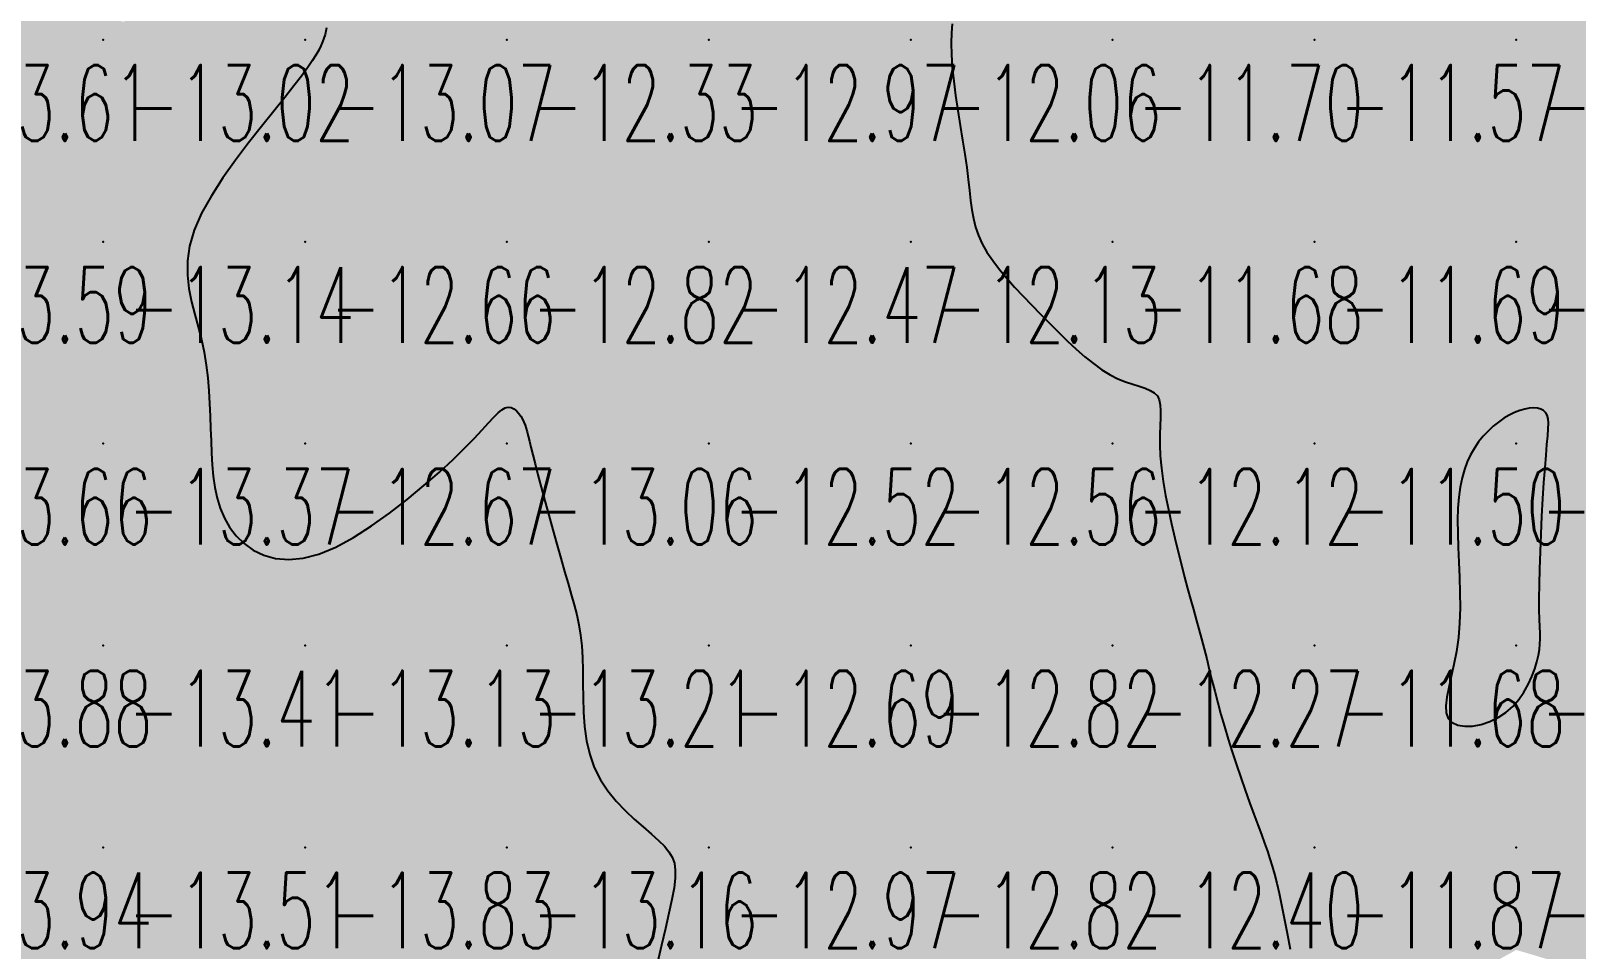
# Model space of a CAD drawing. Header units: millimetres. Extents: x 88261 to 90953, y 390274 to 392322.
# Drawn here: x 89586.7 to 89663.2, y 392062.2 to 392107.7 of the extents above; entities that cross this region are included whole.
import ezdxf
from ezdxf.enums import TextEntityAlignment as Align

# ---------------------------------------------------------------- set-up
doc = ezdxf.new("R2010")
doc.units = ezdxf.units.MM
doc.header["$LTSCALE"] = 25
for name, color, linetype in [('CN_03_00', 7, 'Continuous'), ('COTEAlt', 7, 'Continuous'), ('TN_COLORIAGE', 7, 'Continuous')]:
    doc.layers.add(name, color=color, linetype=linetype)
doc.styles.add('Simplex 1.0', font='Simplex.shx', dxfattribs={"width": 0.99, "height": 2.5})
doc.styles.get("Standard").update_dxf_attribs({"font": 'times.ttf'})

# ---------------------------------------------------------------- blocks, each defined once
blk = doc.blocks.new('COTE')
at = {"color": 0}
blk.add_point((0, 0), dxfattribs=at)
at = {"layer": 'COTEAlt'}
blk.add_attdef('ALT', text='', height=3.75, dxfattribs=at).set_placement((1.25, -1.25), align=Align.TOP_LEFT)

msp = doc.modelspace()

# ---------------------------------------------------------------- linework, layer by layer
at = {"layer": 'CN_03_00', "flags": 128}
for points, elevation in [([(89632.311, 392108.044), (89632.277, 392107.593), (89632.257, 392107.086), (89632.264, 392106.518), (89632.306, 392105.886), (89632.379, 392105.202), (89632.474, 392104.484), (89632.585, 392103.745), (89632.704, 392103.004), (89632.822, 392102.277), (89632.932, 392101.578), (89633.027, 392100.925), (89633.101, 392100.329), (89633.162, 392099.786), (89633.219, 392099.288), (89633.282, 392098.824), (89633.361, 392098.387), (89633.465, 392097.967), (89633.606, 392097.557), (89633.791, 392097.146), (89634.029, 392096.729), (89634.316, 392096.304), (89634.645, 392095.872), (89635.009, 392095.434), (89635.401, 392094.992), (89635.816, 392094.547), (89636.245, 392094.099), (89636.684, 392093.65), (89637.125, 392093.201), (89637.566, 392092.76), (89638.006, 392092.332), (89638.443, 392091.926), (89638.875, 392091.547), (89639.3, 392091.205), (89639.718, 392090.904), (89640.125, 392090.654), (89640.52, 392090.457), (89640.897, 392090.304), (89641.252, 392090.183), (89641.577, 392090.08), (89641.867, 392089.983), (89642.117, 392089.88), (89642.32, 392089.757), (89642.47, 392089.602), (89642.566, 392089.404), (89642.615, 392089.159), (89642.63, 392088.866), (89642.623, 392088.524), (89642.606, 392088.131), (89642.59, 392087.685), (89642.588, 392087.184), (89642.612, 392086.628), (89642.67, 392086.017), (89642.761, 392085.362), (89642.878, 392084.676), (89643.015, 392083.971), (89643.168, 392083.262), (89643.33, 392082.56), (89643.496, 392081.88), (89643.661, 392081.233), (89643.819, 392080.631), (89643.97, 392080.067), (89644.116, 392079.536), (89644.256, 392079.028), (89644.393, 392078.536), (89644.526, 392078.052), (89644.657, 392077.569), (89644.786, 392077.079), (89644.914, 392076.575), (89645.044, 392076.056), (89645.177, 392075.521), (89645.316, 392074.97), (89645.463, 392074.403), (89645.62, 392073.82), (89645.79, 392073.22), (89645.974, 392072.604), (89646.174, 392071.972), (89646.385, 392071.332), (89646.603, 392070.695), (89646.824, 392070.069), (89647.041, 392069.464), (89647.25, 392068.889), (89647.447, 392068.355), (89647.626, 392067.87), (89647.783, 392067.44), (89647.923, 392067.048), (89648.048, 392066.676), (89648.164, 392066.303), (89648.275, 392065.908), (89648.385, 392065.473), (89648.5, 392064.976), (89648.622, 392064.399), (89648.755, 392063.728), (89648.897, 392062.984), (89649.043, 392062.195)], -12), ([(89601.306, 392107.843), (89601.279, 392107.675), (89601.237, 392107.505), (89601.181, 392107.328), (89601.111, 392107.145), (89601.027, 392106.951), (89600.921, 392106.736), (89600.782, 392106.49), (89600.601, 392106.201), (89600.366, 392105.857), (89600.068, 392105.447), (89599.695, 392104.959), (89599.238, 392104.382), (89598.693, 392103.71), (89598.084, 392102.957), (89597.44, 392102.142), (89596.791, 392101.285), (89596.168, 392100.404), (89595.601, 392099.519), (89595.119, 392098.649), (89594.753, 392097.814), (89594.525, 392097.029), (89594.419, 392096.289), (89594.415, 392095.588), (89594.488, 392094.918), (89594.618, 392094.272), (89594.78, 392093.641), (89594.953, 392093.018), (89595.114, 392092.395), (89595.244, 392091.767), (89595.345, 392091.134), (89595.421, 392090.499), (89595.476, 392089.863), (89595.515, 392089.23), (89595.543, 392088.603), (89595.565, 392087.982), (89595.585, 392087.372), (89595.608, 392086.774), (89595.642, 392086.19), (89595.694, 392085.623), (89595.773, 392085.074), (89595.886, 392084.545), (89596.041, 392084.038), (89596.245, 392083.555), (89596.507, 392083.098), (89596.834, 392082.671), (89597.225, 392082.287), (89597.681, 392081.963), (89598.201, 392081.713), (89598.786, 392081.553), (89599.435, 392081.498), (89600.148, 392081.565), (89600.924, 392081.769), (89601.761, 392082.118), (89602.638, 392082.591), (89603.537, 392083.16), (89604.433, 392083.797), (89605.307, 392084.473), (89606.137, 392085.161), (89606.9, 392085.832), (89607.576, 392086.458), (89608.149, 392087.015), (89608.625, 392087.501), (89609.017, 392087.917), (89609.338, 392088.264), (89609.601, 392088.546), (89609.817, 392088.762), (89610, 392088.915), (89610.162, 392089.007), (89610.314, 392089.041), (89610.457, 392089.023), (89610.591, 392088.962), (89610.714, 392088.866), (89610.826, 392088.743), (89610.927, 392088.603), (89611.015, 392088.452), (89611.089, 392088.3), (89611.151, 392088.151), (89611.204, 392087.996), (89611.254, 392087.822), (89611.306, 392087.618), (89611.365, 392087.37), (89611.437, 392087.066), (89611.526, 392086.693), (89611.639, 392086.239), (89611.778, 392085.696), (89611.941, 392085.08), (89612.121, 392084.408), (89612.314, 392083.701), (89612.514, 392082.978), (89612.715, 392082.26), (89612.913, 392081.564), (89613.101, 392080.911), (89613.276, 392080.315), (89613.435, 392079.766), (89613.577, 392079.25), (89613.701, 392078.752), (89613.805, 392078.257), (89613.888, 392077.751), (89613.95, 392077.219), (89613.988, 392076.645), (89614.004, 392076.021), (89614.01, 392075.354), (89614.018, 392074.657), (89614.042, 392073.944), (89614.097, 392073.228), (89614.195, 392072.522), (89614.35, 392071.838), (89614.575, 392071.191), (89614.88, 392070.59), (89615.249, 392070.036), (89615.665, 392069.528), (89616.107, 392069.062), (89616.557, 392068.636), (89616.995, 392068.25), (89617.402, 392067.899), (89617.759, 392067.583), (89618.05, 392067.297), (89618.275, 392067.025), (89618.438, 392066.748), (89618.541, 392066.449), (89618.587, 392066.109), (89618.58, 392065.711), (89618.524, 392065.235), (89618.42, 392064.664), (89618.274, 392063.986), (89618.097, 392063.221), (89617.902, 392062.394), (89617.7, 392061.532)], -13)]:
    msp.add_lwpolyline(points, dxfattribs=dict(at, elevation=elevation))
at = {"layer": 'CN_03_00', "elevation": -12, "flags": 128}
msp.add_lwpolyline([(89660.082, 392074.222), (89660.379, 392074.563), (89660.633, 392074.931), (89660.847, 392075.315), (89661.024, 392075.702), (89661.164, 392076.08), (89661.272, 392076.438), (89661.349, 392076.763), (89661.399, 392077.048), (89661.426, 392077.31), (89661.435, 392077.57), (89661.431, 392077.849), (89661.419, 392078.168), (89661.405, 392078.548), (89661.394, 392079.01), (89661.39, 392079.576), (89661.398, 392080.259), (89661.418, 392081.036), (89661.446, 392081.88), (89661.483, 392082.759), (89661.526, 392083.645), (89661.573, 392084.508), (89661.624, 392085.319), (89661.676, 392086.047), (89661.727, 392086.67), (89661.774, 392087.191), (89661.811, 392087.622), (89661.836, 392087.972), (89661.843, 392088.252), (89661.827, 392088.472), (89661.786, 392088.643), (89661.713, 392088.774), (89661.607, 392088.876), (89661.469, 392088.949), (89661.303, 392088.993), (89661.112, 392089.009), (89660.899, 392088.995), (89660.67, 392088.953), (89660.425, 392088.882), (89660.17, 392088.782), (89659.908, 392088.652), (89659.642, 392088.495), (89659.376, 392088.31), (89659.113, 392088.1), (89658.859, 392087.864), (89658.615, 392087.604), (89658.387, 392087.322), (89658.177, 392087.018), (89657.99, 392086.692), (89657.825, 392086.34), (89657.684, 392085.959), (89657.566, 392085.544), (89657.473, 392085.09), (89657.404, 392084.593), (89657.361, 392084.048), (89657.344, 392083.45), (89657.351, 392082.799), (89657.375, 392082.102), (89657.408, 392081.372), (89657.44, 392080.621), (89657.463, 392079.859), (89657.467, 392079.1), (89657.444, 392078.354), (89657.386, 392077.632), (89657.287, 392076.947), (89657.161, 392076.304), (89657.028, 392075.708), (89656.904, 392075.165), (89656.809, 392074.68), (89656.761, 392074.257), (89656.779, 392073.904), (89656.88, 392073.623), (89657.077, 392073.421), (89657.357, 392073.293), (89657.702, 392073.238), (89658.092, 392073.251), (89658.51, 392073.329), (89658.936, 392073.469), (89659.352, 392073.667), (89659.739, 392073.919), (89660.082, 392074.222)], close=True, dxfattribs=at)
at = {"layer": 'TN_COLORIAGE', "color": 221}
for points in [[(89580.249, 392117.239, -13.18), (89580.249, 392107.239, -13.18), (89590.249, 392117.239, -13.18)], [(89580.249, 392107.239, -13.18), (89590.249, 392107.239, -13.18), (89590.249, 392117.239, -13.18)], [(89590.249, 392117.239, -13), (89595.054, 392117.239, -13), (89590.249, 392107.239, -13), (89591.142, 392108.133, -13)], [(89600.249, 392107.239, -13), (89600.249, 392109.976, -13), (89590.249, 392107.239, -13), (89591.142, 392108.133, -13)], [(89601.466, 392108.457, -13.073), (89600.249, 392109.976, -13.073), (89600.249, 392107.239, -13.073)], [(89601.237, 392107.239, -13.073), (89601.466, 392108.457, -13.073), (89600.249, 392107.239, -13.073)], [(89580.249, 392107.239, -13.019), (89580.249, 392097.239, -13.019), (89590.249, 392107.239, -13.019)], [(89580.249, 392097.239, -13.019), (89590.249, 392097.239, -13.019), (89590.249, 392107.239, -13.019)], [(89590.249, 392107.239, -13.073), (89590.249, 392097.239, -13.073), (89600.249, 392107.239, -13.073)], [(89590.249, 392097.239, -13), (89593.197, 392097.239, -13), (89600.249, 392107.239, -13), (89600.249, 392105.454, -13)], [(89601.237, 392107.239, -13.073), (89600.249, 392105.454, -13.073), (89600.249, 392107.239, -13.073)], [(89580.249, 392087.239, -13.141), (89590.249, 392087.239, -13.141), (89590.249, 392097.239, -13.141)], [(89580.249, 392097.239, -13.141), (89580.249, 392087.239, -13.141), (89590.249, 392097.239, -13.141)], [(89590.249, 392087.239, -13), (89595.483, 392092.473, -13), (89590.249, 392097.239, -13), (89593.197, 392097.239, -13)], [(89595.483, 392092.473, -13.37), (89595.554, 392087.239, -13.37), (89590.249, 392087.239, -13.37)], [(89608.74, 392087.239, -13.058), (89610.249, 392089.644, -13.058), (89610.249, 392087.239, -13.058)], [(89611.238, 392088.229, -13.058), (89610.249, 392089.644, -13.058), (89610.249, 392087.239, -13.058)], [(89611.238, 392088.229, -13.058), (89611.335, 392087.239, -13.058), (89610.249, 392087.239, -13.058)], [(89580.249, 392077.239, -13.37), (89590.249, 392077.239, -13.37), (89590.249, 392087.239, -13.37)], [(89580.249, 392087.239, -13.37), (89580.249, 392077.239, -13.37), (89590.249, 392087.239, -13.37)], [(89590.249, 392077.239, -13), (89595.811, 392082.801, -13), (89590.249, 392087.239, -13), (89595.554, 392087.239, -13)], [(89600.249, 392077.239, -13.058), (89610.249, 392077.239, -13.058), (89610.249, 392087.239, -13.058)], [(89600.249, 392077.239, -13), (89600.249, 392080.143, -13), (89610.249, 392087.239, -13), (89608.74, 392087.239, -13)], [(89610.249, 392077.239, -13), (89613.256, 392080.247, -13), (89610.249, 392087.239, -13), (89611.335, 392087.239, -13)], [(89590.249, 392077.239, -13), (89595.811, 392082.801, -13), (89600.249, 392077.239, -13), (89600.249, 392080.143, -13)], [(89613.256, 392080.247, -13.205), (89614.249, 392077.239, -13.205), (89610.249, 392077.239, -13.205)], [(89580.249, 392077.239, -13.41), (89580.249, 392067.239, -13.41), (89590.249, 392077.239, -13.41)], [(89580.249, 392067.239, -13.41), (89590.249, 392067.239, -13.41), (89590.249, 392077.239, -13.41)], [(89590.249, 392067.239, -13.134), (89600.249, 392067.239, -13.134), (89600.249, 392077.239, -13.134)], [(89590.249, 392077.239, -13.134), (89590.249, 392067.239, -13.134), (89600.249, 392077.239, -13.134)], [(89600.249, 392067.239, -13.205), (89610.249, 392067.239, -13.205), (89610.249, 392077.239, -13.205)], [(89600.249, 392077.239, -13.205), (89600.249, 392067.239, -13.205), (89610.249, 392077.239, -13.205)], [(89610.249, 392077.239, -13), (89614.249, 392077.239, -13), (89610.249, 392067.239, -13), (89613.676, 392070.667, -13)], [(89613.676, 392070.667, -13.161), (89618.498, 392067.239, -13.161), (89610.249, 392067.239, -13.161)], [(89580.249, 392057.239, -13.513), (89590.249, 392057.239, -13.513), (89590.249, 392067.239, -13.513)], [(89580.249, 392067.239, -13.513), (89580.249, 392057.239, -13.513), (89590.249, 392067.239, -13.513)], [(89590.249, 392057.239, -13.83), (89600.249, 392057.239, -13.83), (89600.249, 392067.239, -13.83)], [(89590.249, 392067.239, -13.83), (89590.249, 392057.239, -13.83), (89600.249, 392067.239, -13.83)], [(89600.249, 392067.239, -13.161), (89600.249, 392057.239, -13.161), (89610.249, 392067.239, -13.161)], [(89600.249, 392057.239, -13.161), (89610.249, 392057.239, -13.161), (89610.249, 392067.239, -13.161)], [(89610.249, 392057.239, -13), (89618.885, 392065.876, -13), (89610.249, 392067.239, -13), (89618.498, 392067.239, -13)], [(89616.481, 392057.239, -13.216), (89618.885, 392065.876, -13.216), (89610.249, 392057.239, -13.216)]]:
    msp.add_solid(points, dxfattribs=at)
at = {"layer": 'TN_COLORIAGE', "color": 211}
for points in [[(89601.466, 392108.457, -12.332), (89601.237, 392107.239, -12.332), (89610.249, 392117.239, -12.332), (89610.249, 392107.239, -12.332)], [(89610.249, 392117.239, -12.566), (89610.249, 392107.239, -12.566), (89620.249, 392117.239, -12.566)], [(89610.249, 392107.239, -12.566), (89620.249, 392107.239, -12.566), (89620.249, 392117.239, -12.566)], [(89620.249, 392107.239, -12), (89629.429, 392116.42, -12), (89620.249, 392117.239, -12), (89628.919, 392117.239, -12)], [(89620.249, 392107.239, -12), (89629.429, 392116.42, -12), (89630.249, 392107.239, -12), (89630.249, 392111.25, -12)], [(89632.894, 392109.884, -12.058), (89630.249, 392111.25, -12.058), (89630.249, 392107.239, -12.058)], [(89631.853, 392107.239, -12.058), (89632.894, 392109.884, -12.058), (89630.249, 392107.239, -12.058)], [(89600.249, 392097.239, -12.332), (89610.249, 392097.239, -12.332), (89610.249, 392107.239, -12.332)], [(89600.249, 392105.454, -12.332), (89601.237, 392107.239, -12.332), (89600.249, 392097.239, -12.332), (89610.249, 392107.239, -12.332)], [(89610.249, 392107.239, -12.973), (89610.249, 392097.239, -12.973), (89620.249, 392107.239, -12.973)], [(89610.249, 392097.239, -12.973), (89620.249, 392097.239, -12.973), (89620.249, 392107.239, -12.973)], [(89620.249, 392097.239, -12.058), (89630.249, 392097.239, -12.058), (89630.249, 392107.239, -12.058)], [(89620.249, 392107.239, -12.058), (89620.249, 392097.239, -12.058), (89630.249, 392107.239, -12.058)], [(89630.249, 392097.239, -12), (89633.277, 392100.268, -12), (89630.249, 392107.239, -12), (89631.853, 392107.239, -12)], [(89600.249, 392105.454, -12.663), (89593.197, 392097.239, -12.663), (89600.249, 392097.239, -12.663)], [(89633.202, 392097.239, -12.132), (89633.277, 392100.268, -12.132), (89630.249, 392097.239, -12.132)], [(89593.197, 392097.239, -12.663), (89595.483, 392092.473, -12.663), (89600.249, 392097.239, -12.663)], [(89595.554, 392087.239, -12.663), (89595.483, 392092.473, -12.663), (89600.249, 392087.239, -12.663), (89600.249, 392097.239, -12.663)], [(89600.249, 392097.239, -12.816), (89600.249, 392087.239, -12.816), (89610.249, 392097.239, -12.816)], [(89610.249, 392089.644, -12.673), (89608.74, 392087.239, -12.673), (89610.249, 392097.239, -12.673), (89600.249, 392087.239, -12.673)], [(89610.249, 392089.644, -12.47), (89611.238, 392088.229, -12.47), (89610.249, 392097.239, -12.47), (89620.249, 392097.239, -12.47)], [(89611.335, 392087.239, -12.47), (89611.238, 392088.229, -12.47), (89620.249, 392087.239, -12.47), (89620.249, 392097.239, -12.47)], [(89620.249, 392097.239, -12.132), (89620.249, 392087.239, -12.132), (89630.249, 392097.239, -12.132)], [(89620.249, 392087.239, -12.132), (89630.249, 392087.239, -12.132), (89630.249, 392097.239, -12.132)], [(89630.249, 392087.239, -12), (89636.663, 392093.653, -12), (89630.249, 392097.239, -12), (89633.202, 392097.239, -12)], [(89630.249, 392087.239, -12), (89636.663, 392093.653, -12), (89640.249, 392087.239, -12), (89640.249, 392090.047, -12)], [(89642.21, 392087.239, -12.123), (89643.091, 392090.081, -12.123), (89640.249, 392087.239, -12.123)], [(89640.249, 392090.047, -12.123), (89643.091, 392090.081, -12.123), (89640.249, 392087.239, -12.123)], [(89660.249, 392089.093, -12.152), (89657.938, 392087.239, -12.152), (89660.249, 392087.239, -12.152)], [(89662.088, 392089.078, -12.152), (89660.249, 392089.093, -12.152), (89660.249, 392087.239, -12.152)], [(89661.678, 392087.239, -12.152), (89662.088, 392089.078, -12.152), (89660.249, 392087.239, -12.152)], [(89595.554, 392087.239, -12.673), (89595.811, 392082.801, -12.673), (89600.249, 392087.239, -12.673)], [(89600.249, 392080.143, -12.673), (89595.811, 392082.801, -12.673), (89600.249, 392087.239, -12.673)], [(89608.74, 392087.239, -12.673), (89600.249, 392080.143, -12.673), (89600.249, 392087.239, -12.673)], [(89611.335, 392087.239, -12.522), (89613.256, 392080.247, -12.522), (89620.249, 392087.239, -12.522)], [(89614.249, 392077.239, -12.522), (89613.256, 392080.247, -12.522), (89620.249, 392077.239, -12.522), (89620.249, 392087.239, -12.522)], [(89620.249, 392087.239, -12.564), (89620.249, 392077.239, -12.564), (89630.249, 392087.239, -12.564)], [(89620.249, 392077.239, -12.564), (89630.249, 392077.239, -12.564), (89630.249, 392087.239, -12.564)], [(89630.249, 392087.239, -12.123), (89630.249, 392077.239, -12.123), (89640.249, 392087.239, -12.123)], [(89630.249, 392077.239, -12.123), (89640.249, 392077.239, -12.123), (89640.249, 392087.239, -12.123)], [(89640.249, 392077.239, -12), (89643.74, 392080.731, -12), (89640.249, 392087.239, -12), (89642.21, 392087.239, -12)], [(89660.249, 392087.239, -12), (89657.065, 392084.056, -12), (89660.249, 392077.239, -12), (89657.865, 392077.239, -12)], [(89657.938, 392087.239, -12.152), (89657.065, 392084.056, -12.152), (89660.249, 392087.239, -12.152)], [(89660.249, 392087.239, -12), (89661.678, 392087.239, -12), (89660.249, 392077.239, -12), (89661.254, 392078.245, -12)], [(89643.74, 392080.731, -12.271), (89644.795, 392077.239, -12.271), (89640.249, 392077.239, -12.271)], [(89661.254, 392078.245, -12.102), (89661.648, 392077.239, -12.102), (89660.249, 392077.239, -12.102)], [(89618.498, 392067.239, -12.692), (89613.676, 392070.667, -12.692), (89620.249, 392067.239, -12.692), (89620.249, 392077.239, -12.692)], [(89613.676, 392070.667, -12.692), (89614.249, 392077.239, -12.692), (89620.249, 392077.239, -12.692)], [(89620.249, 392067.239, -12.817), (89630.249, 392067.239, -12.817), (89630.249, 392077.239, -12.817)], [(89620.249, 392077.239, -12.817), (89620.249, 392067.239, -12.817), (89630.249, 392077.239, -12.817)], [(89630.249, 392067.239, -12.271), (89640.249, 392067.239, -12.271), (89640.249, 392077.239, -12.271)], [(89630.249, 392077.239, -12.271), (89630.249, 392067.239, -12.271), (89640.249, 392077.239, -12.271)], [(89640.249, 392067.239, -12), (89645.795, 392072.786, -12), (89640.249, 392077.239, -12), (89644.795, 392077.239, -12)], [(89657.865, 392077.239, -12.102), (89655.791, 392072.782, -12.102), (89660.249, 392077.239, -12.102)], [(89660.249, 392073.374, -12.102), (89655.791, 392072.782, -12.102), (89660.249, 392077.239, -12.102)], [(89661.648, 392077.239, -12.102), (89660.249, 392073.374, -12.102), (89660.249, 392077.239, -12.102)], [(89645.795, 392072.786, -12.404), (89647.868, 392067.239, -12.404), (89640.249, 392067.239, -12.404)], [(89618.885, 392065.876, -12.869), (89616.481, 392057.239, -12.869), (89620.249, 392067.239, -12.869), (89620.249, 392057.239, -12.869)], [(89618.498, 392067.239, -12.966), (89618.885, 392065.876, -12.966), (89620.249, 392067.239, -12.966)], [(89620.249, 392057.239, -12.815), (89630.249, 392057.239, -12.815), (89630.249, 392067.239, -12.815)], [(89620.249, 392067.239, -12.815), (89620.249, 392057.239, -12.815), (89630.249, 392067.239, -12.815)], [(89630.249, 392067.239, -12.404), (89630.249, 392057.239, -12.404), (89640.249, 392067.239, -12.404)], [(89630.249, 392057.239, -12.404), (89640.249, 392057.239, -12.404), (89640.249, 392067.239, -12.404)], [(89640.249, 392057.239, -12), (89648.487, 392065.478, -12), (89640.249, 392067.239, -12), (89647.868, 392067.239, -12)], [(89648.487, 392065.478, -12.591), (89649.913, 392057.239, -12.591), (89640.249, 392057.239, -12.591)]]:
    msp.add_solid(points, dxfattribs=at)
at = {"layer": 'TN_COLORIAGE', "color": 201}
for points in [[(89632.894, 392109.884, -11.696), (89631.853, 392107.239, -11.696), (89640.249, 392117.239, -11.696), (89640.249, 392107.239, -11.696)], [(89640.249, 392107.239, -11.6), (89650.249, 392107.239, -11.6), (89650.249, 392117.239, -11.6)], [(89640.249, 392117.239, -11.6), (89640.249, 392107.239, -11.6), (89650.249, 392117.239, -11.6)], [(89650.249, 392107.239, -11.167), (89660.249, 392107.239, -11.167), (89660.249, 392117.239, -11.167)], [(89650.249, 392117.239, -11.167), (89650.249, 392107.239, -11.167), (89660.249, 392117.239, -11.167)], [(89660.249, 392117.239, -11.2), (89660.249, 392107.239, -11.2), (89670.249, 392117.239, -11.2)], [(89660.249, 392107.239, -11.2), (89670.249, 392107.239, -11.2), (89670.249, 392117.239, -11.2)], [(89631.853, 392107.239, -11.696), (89633.277, 392100.268, -11.696), (89640.249, 392107.239, -11.696)], [(89633.277, 392100.268, -11.685), (89633.202, 392097.239, -11.685), (89640.249, 392107.239, -11.685), (89640.249, 392097.239, -11.685)], [(89640.249, 392107.239, -11.567), (89640.249, 392097.239, -11.567), (89650.249, 392107.239, -11.567)], [(89640.249, 392097.239, -11.567), (89650.249, 392097.239, -11.567), (89650.249, 392107.239, -11.567)], [(89650.249, 392107.239, -11.351), (89650.249, 392097.239, -11.351), (89660.249, 392107.239, -11.351)], [(89650.249, 392097.239, -11.351), (89660.249, 392097.239, -11.351), (89660.249, 392107.239, -11.351)], [(89660.249, 392097.239, -11.231), (89670.249, 392097.239, -11.231), (89670.249, 392107.239, -11.231)], [(89660.249, 392107.239, -11.231), (89660.249, 392097.239, -11.231), (89670.249, 392107.239, -11.231)], [(89633.202, 392097.239, -11.685), (89636.663, 392093.653, -11.685), (89640.249, 392097.239, -11.685)], [(89640.249, 392090.047, -11.685), (89636.663, 392093.653, -11.685), (89640.249, 392097.239, -11.685)], [(89643.091, 392090.081, -11.685), (89640.249, 392090.047, -11.685), (89650.249, 392097.239, -11.685), (89640.249, 392097.239, -11.685)], [(89643.091, 392090.081, -11.495), (89642.21, 392087.239, -11.495), (89650.249, 392097.239, -11.495), (89650.249, 392087.239, -11.495)], [(89657.938, 392087.239, -11.333), (89660.249, 392089.093, -11.333), (89650.249, 392087.239, -11.333), (89660.249, 392097.239, -11.333)], [(89650.249, 392097.239, -11.333), (89650.249, 392087.239, -11.333), (89660.249, 392097.239, -11.333)], [(89660.249, 392089.093, -11.327), (89662.088, 392089.078, -11.327), (89660.249, 392097.239, -11.327), (89670.249, 392097.239, -11.327)], [(89662.088, 392089.078, -11.09), (89661.678, 392087.239, -11.09), (89670.249, 392097.239, -11.09), (89670.249, 392087.239, -11.09)], [(89642.21, 392087.239, -11.495), (89643.74, 392080.731, -11.495), (89650.249, 392087.239, -11.495)], [(89644.795, 392077.239, -11.495), (89643.74, 392080.731, -11.495), (89650.249, 392077.239, -11.495), (89650.249, 392087.239, -11.495)], [(89657.065, 392084.056, -11.495), (89657.938, 392087.239, -11.495), (89650.249, 392077.239, -11.495), (89650.249, 392087.239, -11.495)], [(89661.648, 392077.239, -11.09), (89661.254, 392078.245, -11.09), (89670.249, 392077.239, -11.09), (89670.249, 392087.239, -11.09)], [(89661.254, 392078.245, -11.09), (89661.678, 392087.239, -11.09), (89670.249, 392087.239, -11.09)], [(89657.865, 392077.239, -11.675), (89657.065, 392084.056, -11.675), (89650.249, 392077.239, -11.675)], [(89644.795, 392077.239, -11.675), (89645.795, 392072.786, -11.675), (89650.249, 392077.239, -11.675)], [(89647.868, 392067.239, -11.675), (89645.795, 392072.786, -11.675), (89650.249, 392067.239, -11.675), (89650.249, 392077.239, -11.675)], [(89655.791, 392072.782, -11.675), (89657.865, 392077.239, -11.675), (89650.249, 392067.239, -11.675), (89650.249, 392077.239, -11.675)], [(89660.249, 392067.239, -11.375), (89670.249, 392067.239, -11.375), (89670.249, 392077.239, -11.375)], [(89660.249, 392073.374, -11.375), (89661.648, 392077.239, -11.375), (89660.249, 392067.239, -11.375), (89670.249, 392077.239, -11.375)], [(89655.791, 392072.782, -11.839), (89660.249, 392073.374, -11.839), (89650.249, 392067.239, -11.839), (89660.249, 392067.239, -11.839)], [(89647.868, 392067.239, -11.874), (89648.487, 392065.478, -11.874), (89650.249, 392067.239, -11.874)], [(89649.913, 392057.239, -11.874), (89648.487, 392065.478, -11.874), (89650.249, 392057.239, -11.874), (89650.249, 392067.239, -11.874)], [(89651.41, 392057.239, -11.839), (89660.249, 392062.161, -11.839), (89650.249, 392057.239, -11.839), (89660.249, 392067.239, -11.839)], [(89650.249, 392067.239, -11.839), (89650.249, 392057.239, -11.839), (89660.249, 392067.239, -11.839)], [(89660.249, 392062.161, -11.744), (89664.038, 392061.028, -11.744), (89660.249, 392067.239, -11.744), (89670.249, 392067.239, -11.744)]]:
    msp.add_solid(points, dxfattribs=at)

# ---------------------------------------------------------------- block references
at = {"layer": 'COTEAlt'}
ref = msp.add_blockref('COTE', (89580.249, 392107.239), dxfattribs=at)
ref.add_attrib('ALT', '-13.61', dxfattribs={"height": 3.75, "style": 'Simplex 1.0', "width": 0.6}).set_placement((89581.499, 392105.989), align=Align.TOP_LEFT)
ref = msp.add_blockref('COTE', (89590.249, 392107.239), dxfattribs=at)
ref.add_attrib('ALT', '-13.02', dxfattribs={"height": 3.75, "style": 'Simplex 1.0', "width": 0.6}).set_placement((89591.499, 392105.989), align=Align.TOP_LEFT)
ref = msp.add_blockref('COTE', (89600.249, 392107.239), dxfattribs=at)
ref.add_attrib('ALT', '-13.07', dxfattribs={"height": 3.75, "style": 'Simplex 1.0', "width": 0.6}).set_placement((89601.499, 392105.989), align=Align.TOP_LEFT)
ref = msp.add_blockref('COTE', (89610.249, 392107.239), dxfattribs=at)
ref.add_attrib('ALT', '-12.33', dxfattribs={"height": 3.75, "style": 'Simplex 1.0', "width": 0.6}).set_placement((89611.499, 392105.989), align=Align.TOP_LEFT)
ref = msp.add_blockref('COTE', (89620.249, 392107.239), dxfattribs=at)
ref.add_attrib('ALT', '-12.97', dxfattribs={"height": 3.75, "style": 'Simplex 1.0', "width": 0.6}).set_placement((89621.499, 392105.989), align=Align.TOP_LEFT)
ref = msp.add_blockref('COTE', (89630.249, 392107.239), dxfattribs=at)
ref.add_attrib('ALT', '-12.06', dxfattribs={"height": 3.75, "style": 'Simplex 1.0', "width": 0.6}).set_placement((89631.499, 392105.989), align=Align.TOP_LEFT)
ref = msp.add_blockref('COTE', (89640.249, 392107.239), dxfattribs=at)
ref.add_attrib('ALT', '-11.70', dxfattribs={"height": 3.75, "style": 'Simplex 1.0', "width": 0.6}).set_placement((89641.499, 392105.989), align=Align.TOP_LEFT)
ref = msp.add_blockref('COTE', (89650.249, 392107.239), dxfattribs=at)
ref.add_attrib('ALT', '-11.57', dxfattribs={"height": 3.75, "style": 'Simplex 1.0', "width": 0.6}).set_placement((89651.499, 392105.989), align=Align.TOP_LEFT)
ref = msp.add_blockref('COTE', (89660.249, 392107.239), dxfattribs=at)
ref.add_attrib('ALT', '-11.35', dxfattribs={"height": 3.75, "style": 'Simplex 1.0', "width": 0.6}).set_placement((89661.499, 392105.989), align=Align.TOP_LEFT)
ref = msp.add_blockref('COTE', (89580.249, 392097.239), dxfattribs=at)
ref.add_attrib('ALT', '-13.59', dxfattribs={"height": 3.75, "style": 'Simplex 1.0', "width": 0.6}).set_placement((89581.499, 392095.989), align=Align.TOP_LEFT)
ref = msp.add_blockref('COTE', (89590.249, 392097.239), dxfattribs=at)
ref.add_attrib('ALT', '-13.14', dxfattribs={"height": 3.75, "style": 'Simplex 1.0', "width": 0.6}).set_placement((89591.499, 392095.989), align=Align.TOP_LEFT)
ref = msp.add_blockref('COTE', (89600.249, 392097.239), dxfattribs=at)
ref.add_attrib('ALT', '-12.66', dxfattribs={"height": 3.75, "style": 'Simplex 1.0', "width": 0.6}).set_placement((89601.499, 392095.989), align=Align.TOP_LEFT)
ref = msp.add_blockref('COTE', (89610.249, 392097.239), dxfattribs=at)
ref.add_attrib('ALT', '-12.82', dxfattribs={"height": 3.75, "style": 'Simplex 1.0', "width": 0.6}).set_placement((89611.499, 392095.989), align=Align.TOP_LEFT)
ref = msp.add_blockref('COTE', (89620.249, 392097.239), dxfattribs=at)
ref.add_attrib('ALT', '-12.47', dxfattribs={"height": 3.75, "style": 'Simplex 1.0', "width": 0.6}).set_placement((89621.499, 392095.989), align=Align.TOP_LEFT)
ref = msp.add_blockref('COTE', (89630.249, 392097.239), dxfattribs=at)
ref.add_attrib('ALT', '-12.13', dxfattribs={"height": 3.75, "style": 'Simplex 1.0', "width": 0.6}).set_placement((89631.499, 392095.989), align=Align.TOP_LEFT)
ref = msp.add_blockref('COTE', (89640.249, 392097.239), dxfattribs=at)
ref.add_attrib('ALT', '-11.68', dxfattribs={"height": 3.75, "style": 'Simplex 1.0', "width": 0.6}).set_placement((89641.499, 392095.989), align=Align.TOP_LEFT)
ref = msp.add_blockref('COTE', (89650.249, 392097.239), dxfattribs=at)
ref.add_attrib('ALT', '-11.69', dxfattribs={"height": 3.75, "style": 'Simplex 1.0', "width": 0.6}).set_placement((89651.499, 392095.989), align=Align.TOP_LEFT)
ref = msp.add_blockref('COTE', (89660.249, 392097.239), dxfattribs=at)
ref.add_attrib('ALT', '-11.33', dxfattribs={"height": 3.75, "style": 'Simplex 1.0', "width": 0.6}).set_placement((89661.499, 392095.989), align=Align.TOP_LEFT)
ref = msp.add_blockref('COTE', (89580.249, 392087.239), dxfattribs=at)
ref.add_attrib('ALT', '-13.66', dxfattribs={"height": 3.75, "style": 'Simplex 1.0', "width": 0.6}).set_placement((89581.499, 392085.989), align=Align.TOP_LEFT)
ref = msp.add_blockref('COTE', (89590.249, 392087.239), dxfattribs=at)
ref.add_attrib('ALT', '-13.37', dxfattribs={"height": 3.75, "style": 'Simplex 1.0', "width": 0.6}).set_placement((89591.499, 392085.989), align=Align.TOP_LEFT)
ref = msp.add_blockref('COTE', (89600.249, 392087.239), dxfattribs=at)
ref.add_attrib('ALT', '-12.67', dxfattribs={"height": 3.75, "style": 'Simplex 1.0', "width": 0.6}).set_placement((89601.499, 392085.989), align=Align.TOP_LEFT)
ref = msp.add_blockref('COTE', (89610.249, 392087.239), dxfattribs=at)
ref.add_attrib('ALT', '-13.06', dxfattribs={"height": 3.75, "style": 'Simplex 1.0', "width": 0.6}).set_placement((89611.499, 392085.989), align=Align.TOP_LEFT)
ref = msp.add_blockref('COTE', (89620.249, 392087.239), dxfattribs=at)
ref.add_attrib('ALT', '-12.52', dxfattribs={"height": 3.75, "style": 'Simplex 1.0', "width": 0.6}).set_placement((89621.499, 392085.989), align=Align.TOP_LEFT)
ref = msp.add_blockref('COTE', (89630.249, 392087.239), dxfattribs=at)
ref.add_attrib('ALT', '-12.56', dxfattribs={"height": 3.75, "style": 'Simplex 1.0', "width": 0.6}).set_placement((89631.499, 392085.989), align=Align.TOP_LEFT)
ref = msp.add_blockref('COTE', (89640.249, 392087.239), dxfattribs=at)
ref.add_attrib('ALT', '-12.12', dxfattribs={"height": 3.75, "style": 'Simplex 1.0', "width": 0.6}).set_placement((89641.499, 392085.989), align=Align.TOP_LEFT)
ref = msp.add_blockref('COTE', (89650.249, 392087.239), dxfattribs=at)
ref.add_attrib('ALT', '-11.50', dxfattribs={"height": 3.75, "style": 'Simplex 1.0', "width": 0.6}).set_placement((89651.499, 392085.989), align=Align.TOP_LEFT)
ref = msp.add_blockref('COTE', (89660.249, 392087.239), dxfattribs=at)
ref.add_attrib('ALT', '-12.15', dxfattribs={"height": 3.75, "style": 'Simplex 1.0', "width": 0.6}).set_placement((89661.499, 392085.989), align=Align.TOP_LEFT)
ref = msp.add_blockref('COTE', (89580.249, 392077.239), dxfattribs=at)
ref.add_attrib('ALT', '-13.88', dxfattribs={"height": 3.75, "style": 'Simplex 1.0', "width": 0.6}).set_placement((89581.499, 392075.989), align=Align.TOP_LEFT)
ref = msp.add_blockref('COTE', (89590.249, 392077.239), dxfattribs=at)
ref.add_attrib('ALT', '-13.41', dxfattribs={"height": 3.75, "style": 'Simplex 1.0', "width": 0.6}).set_placement((89591.499, 392075.989), align=Align.TOP_LEFT)
ref = msp.add_blockref('COTE', (89600.249, 392077.239), dxfattribs=at)
ref.add_attrib('ALT', '-13.13', dxfattribs={"height": 3.75, "style": 'Simplex 1.0', "width": 0.6}).set_placement((89601.499, 392075.989), align=Align.TOP_LEFT)
ref = msp.add_blockref('COTE', (89610.249, 392077.239), dxfattribs=at)
ref.add_attrib('ALT', '-13.21', dxfattribs={"height": 3.75, "style": 'Simplex 1.0', "width": 0.6}).set_placement((89611.499, 392075.989), align=Align.TOP_LEFT)
ref = msp.add_blockref('COTE', (89620.249, 392077.239), dxfattribs=at)
ref.add_attrib('ALT', '-12.69', dxfattribs={"height": 3.75, "style": 'Simplex 1.0', "width": 0.6}).set_placement((89621.499, 392075.989), align=Align.TOP_LEFT)
ref = msp.add_blockref('COTE', (89630.249, 392077.239), dxfattribs=at)
ref.add_attrib('ALT', '-12.82', dxfattribs={"height": 3.75, "style": 'Simplex 1.0', "width": 0.6}).set_placement((89631.499, 392075.989), align=Align.TOP_LEFT)
ref = msp.add_blockref('COTE', (89640.249, 392077.239), dxfattribs=at)
ref.add_attrib('ALT', '-12.27', dxfattribs={"height": 3.75, "style": 'Simplex 1.0', "width": 0.6}).set_placement((89641.499, 392075.989), align=Align.TOP_LEFT)
ref = msp.add_blockref('COTE', (89650.249, 392077.239), dxfattribs=at)
ref.add_attrib('ALT', '-11.68', dxfattribs={"height": 3.75, "style": 'Simplex 1.0', "width": 0.6}).set_placement((89651.499, 392075.989), align=Align.TOP_LEFT)
ref = msp.add_blockref('COTE', (89660.249, 392077.239), dxfattribs=at)
ref.add_attrib('ALT', '-12.10', dxfattribs={"height": 3.75, "style": 'Simplex 1.0', "width": 0.6}).set_placement((89661.499, 392075.989), align=Align.TOP_LEFT)
ref = msp.add_blockref('COTE', (89580.249, 392067.239), dxfattribs=at)
ref.add_attrib('ALT', '-13.94', dxfattribs={"height": 3.75, "style": 'Simplex 1.0', "width": 0.6}).set_placement((89581.499, 392065.989), align=Align.TOP_LEFT)
ref = msp.add_blockref('COTE', (89590.249, 392067.239), dxfattribs=at)
ref.add_attrib('ALT', '-13.51', dxfattribs={"height": 3.75, "style": 'Simplex 1.0', "width": 0.6}).set_placement((89591.499, 392065.989), align=Align.TOP_LEFT)
ref = msp.add_blockref('COTE', (89600.249, 392067.239), dxfattribs=at)
ref.add_attrib('ALT', '-13.83', dxfattribs={"height": 3.75, "style": 'Simplex 1.0', "width": 0.6}).set_placement((89601.499, 392065.989), align=Align.TOP_LEFT)
ref = msp.add_blockref('COTE', (89610.249, 392067.239), dxfattribs=at)
ref.add_attrib('ALT', '-13.16', dxfattribs={"height": 3.75, "style": 'Simplex 1.0', "width": 0.6}).set_placement((89611.499, 392065.989), align=Align.TOP_LEFT)
ref = msp.add_blockref('COTE', (89620.249, 392067.239), dxfattribs=at)
ref.add_attrib('ALT', '-12.97', dxfattribs={"height": 3.75, "style": 'Simplex 1.0', "width": 0.6}).set_placement((89621.499, 392065.989), align=Align.TOP_LEFT)
ref = msp.add_blockref('COTE', (89630.249, 392067.239), dxfattribs=at)
ref.add_attrib('ALT', '-12.82', dxfattribs={"height": 3.75, "style": 'Simplex 1.0', "width": 0.6}).set_placement((89631.499, 392065.989), align=Align.TOP_LEFT)
ref = msp.add_blockref('COTE', (89640.249, 392067.239), dxfattribs=at)
ref.add_attrib('ALT', '-12.40', dxfattribs={"height": 3.75, "style": 'Simplex 1.0', "width": 0.6}).set_placement((89641.499, 392065.989), align=Align.TOP_LEFT)
ref = msp.add_blockref('COTE', (89650.249, 392067.239), dxfattribs=at)
ref.add_attrib('ALT', '-11.87', dxfattribs={"height": 3.75, "style": 'Simplex 1.0', "width": 0.6}).set_placement((89651.499, 392065.989), align=Align.TOP_LEFT)
ref = msp.add_blockref('COTE', (89660.249, 392067.239), dxfattribs=at)
ref.add_attrib('ALT', '-11.84', dxfattribs={"height": 3.75, "style": 'Simplex 1.0', "width": 0.6}).set_placement((89661.499, 392065.989), align=Align.TOP_LEFT)

doc.saveas('drawing.dxf')
